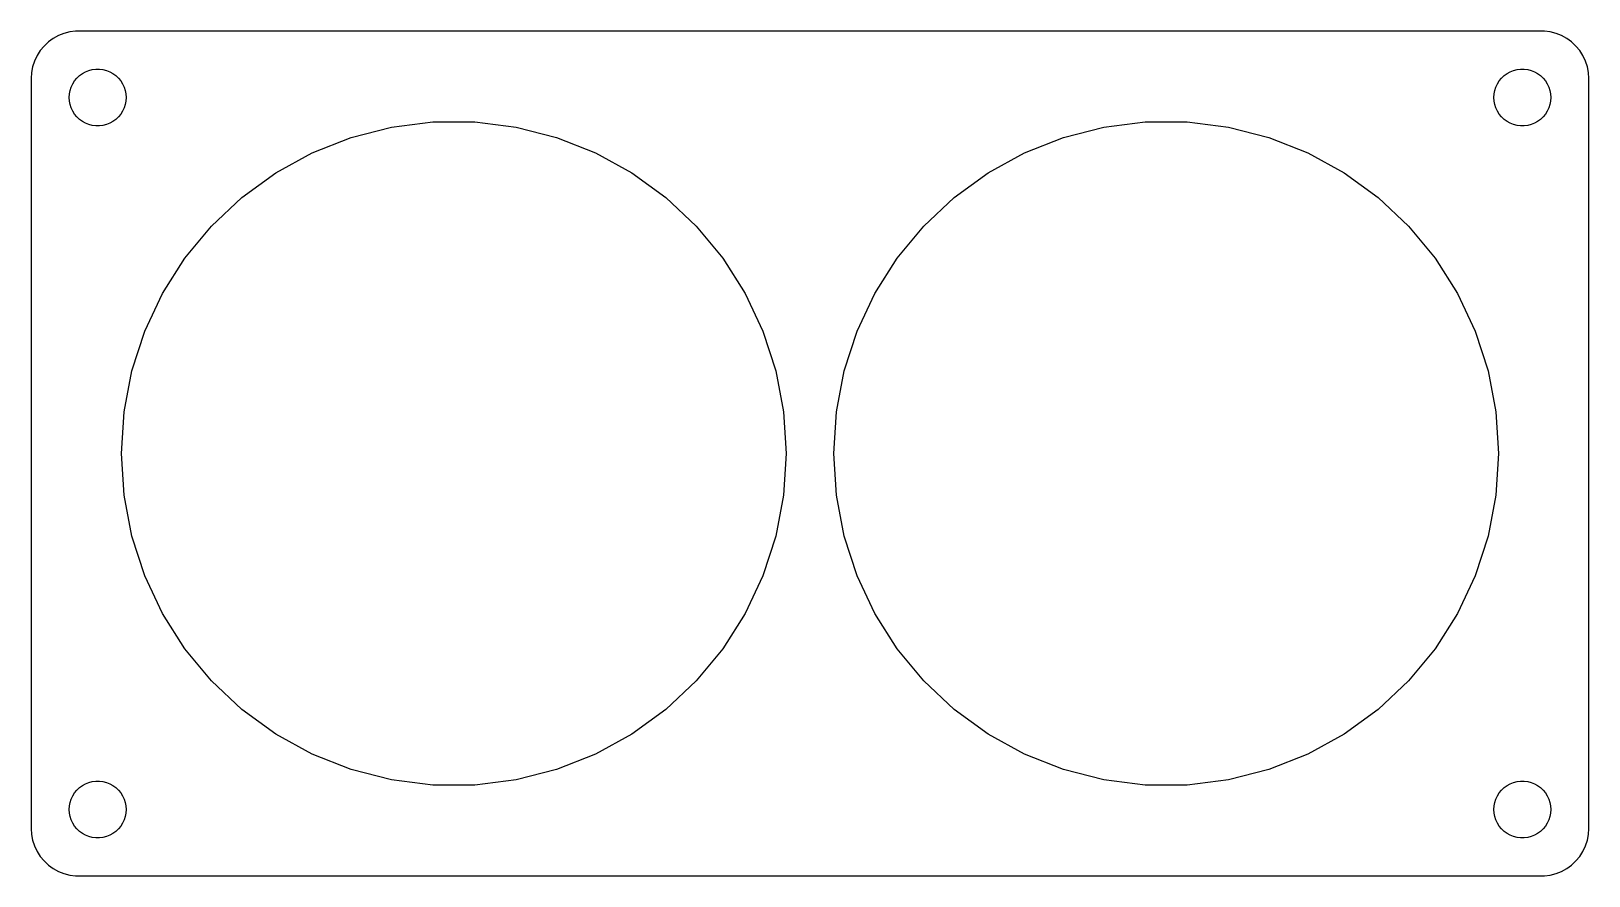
# Model space of a CAD drawing. Header units: metres. Extents: x -82 to 82, y -44 to 44.
import ezdxf

# ---------------------------------------------------------------- set-up
doc = ezdxf.new("R2010")
doc.units = ezdxf.units.M

msp = doc.modelspace()

# ---------------------------------------------------------------- linework, layer by layer
for p, q in [((-77.9369, 44.4114), (-78.5451, 44.2553)), ((-77.3139, 44.4901), (-77.9369, 44.4114)), ((77.3139, 44.4901), (-77.3139, 44.4901)), ((77.9369, 44.4114), (77.3139, 44.4901)), ((78.5451, 44.2553), (77.9369, 44.4114)), ((-80.6448, 42.9227), (-81.0451, 42.4389)), ((-80.1871, 43.3526), (-80.6448, 42.9227)), ((-79.6791, 43.7216), (-80.1871, 43.3526)), ((-79.1289, 44.0241), (-79.6791, 43.7216)), ((-78.5451, 44.2553), (-79.1289, 44.0241)), ((79.1289, 44.0241), (78.5451, 44.2553)), ((79.6791, 43.7216), (79.1289, 44.0241)), ((80.1871, 43.3526), (79.6791, 43.7216)), ((80.6448, 42.9227), (80.1871, 43.3526)), ((81.0451, 42.4389), (80.6448, 42.9227)), ((-81.6489, 41.3406), (-81.8429, 40.7434)), ((-81.3815, 41.9088), (-81.6489, 41.3406)), ((-81.0451, 42.4389), (-81.3815, 41.9088)), ((81.3815, 41.9088), (81.0451, 42.4389)), ((81.6489, 41.3406), (81.3815, 41.9088)), ((81.8429, 40.7434), (81.6489, 41.3406)), ((-81.9606, 40.1267), (-82, 39.5)), ((-82, 39.5), (-82, -39.5)), ((-81.8429, 40.7434), (-81.9606, 40.1267)), ((-77.427, 39.2634), (-77.1869, 39.5536)), ((-77.1869, 39.5536), (-76.9123, 39.8115)), ((-76.9123, 39.8115), (-76.6075, 40.033)), ((-76.6075, 40.033), (-76.2773, 40.2145)), ((-76.2773, 40.2145), (-75.927, 40.3532)), ((-75.927, 40.3532), (-75.5621, 40.4469)), ((-75.5621, 40.4469), (-75.1884, 40.4941)), ((-75.1884, 40.4941), (-74.8116, 40.4941)), ((-74.8116, 40.4941), (-74.4379, 40.4469)), ((-74.4379, 40.4469), (-74.073, 40.3532)), ((-74.073, 40.3532), (-73.7227, 40.2145)), ((-73.7227, 40.2145), (-73.3925, 40.033)), ((-73.3925, 40.033), (-73.0877, 39.8115)), ((-73.0877, 39.8115), (-72.8131, 39.5536)), ((-72.8131, 39.5536), (-72.573, 39.2634)), ((72.573, 39.2634), (72.8131, 39.5536)), ((72.8131, 39.5536), (73.0877, 39.8115)), ((73.0877, 39.8115), (73.3925, 40.033)), ((73.3925, 40.033), (73.7227, 40.2145)), ((73.7227, 40.2145), (74.073, 40.3532)), ((74.073, 40.3532), (74.4379, 40.4469)), ((74.4379, 40.4469), (74.8116, 40.4941)), ((74.8116, 40.4941), (75.1884, 40.4941)), ((75.1884, 40.4941), (75.5621, 40.4469)), ((75.5621, 40.4469), (75.927, 40.3532)), ((75.927, 40.3532), (76.2773, 40.2145)), ((76.2773, 40.2145), (76.6075, 40.033)), ((76.6075, 40.033), (76.9123, 39.8115)), ((76.9123, 39.8115), (77.1869, 39.5536)), ((77.1869, 39.5536), (77.427, 39.2634)), ((81.9606, 40.1267), (81.8429, 40.7434)), ((82, 39.5), (81.9606, 40.1267)), ((82, -39.5), (82, 39.5)), ((-78, 37.5), (-77.9763, 37.876)), ((-77.9763, 37.876), (-77.9057, 38.2461)), ((-77.9057, 38.2461), (-77.7893, 38.6044)), ((-77.7893, 38.6044), (-77.6289, 38.9453)), ((-77.6289, 38.9453), (-77.427, 39.2634)), ((-72.573, 39.2634), (-72.3711, 38.9453)), ((-72.3711, 38.9453), (-72.2107, 38.6044)), ((-72.2107, 38.6044), (-72.0943, 38.2461)), ((-72.0943, 38.2461), (-72.0237, 37.876)), ((-72.0237, 37.876), (-72, 37.5)), ((72, 37.5), (72.0237, 37.876)), ((72.0237, 37.876), (72.0943, 38.2461)), ((72.0943, 38.2461), (72.2107, 38.6044)), ((72.2107, 38.6044), (72.3711, 38.9453)), ((72.3711, 38.9453), (72.573, 39.2634)), ((77.427, 39.2634), (77.6289, 38.9453)), ((77.6289, 38.9453), (77.7893, 38.6044)), ((77.7893, 38.6044), (77.9057, 38.2461)), ((77.9057, 38.2461), (77.9763, 37.876)), ((77.9763, 37.876), (78, 37.5)), ((-77.9763, 37.124), (-78, 37.5)), ((-77.9057, 36.7539), (-77.9763, 37.124)), ((-77.7893, 36.3956), (-77.9057, 36.7539)), ((-77.6289, 36.0547), (-77.7893, 36.3956)), ((-72.2107, 36.3956), (-72.3711, 36.0547)), ((-72.0943, 36.7539), (-72.2107, 36.3956)), ((-72.0237, 37.124), (-72.0943, 36.7539)), ((-72, 37.5), (-72.0237, 37.124)), ((72.0237, 37.124), (72, 37.5)), ((72.0943, 36.7539), (72.0237, 37.124)), ((72.2107, 36.3956), (72.0943, 36.7539)), ((72.3711, 36.0547), (72.2107, 36.3956)), ((77.7893, 36.3956), (77.6289, 36.0547)), ((77.9057, 36.7539), (77.7893, 36.3956)), ((77.9763, 37.124), (77.9057, 36.7539)), ((78, 37.5), (77.9763, 37.124)), ((-77.427, 35.7366), (-77.6289, 36.0547)), ((-77.1869, 35.4464), (-77.427, 35.7366)), ((-76.9123, 35.1885), (-77.1869, 35.4464)), ((-76.6075, 34.967), (-76.9123, 35.1885)), ((-76.2773, 34.7855), (-76.6075, 34.967)), ((-75.927, 34.6468), (-76.2773, 34.7855)), ((-75.5621, 34.5531), (-75.927, 34.6468)), ((-75.1884, 34.5059), (-75.5621, 34.5531)), ((-74.8116, 34.5059), (-75.1884, 34.5059)), ((-74.4379, 34.5531), (-74.8116, 34.5059)), ((-74.073, 34.6468), (-74.4379, 34.5531)), ((-73.7227, 34.7855), (-74.073, 34.6468)), ((-73.3925, 34.967), (-73.7227, 34.7855)), ((-73.0877, 35.1885), (-73.3925, 34.967)), ((-72.8131, 35.4464), (-73.0877, 35.1885)), ((-72.573, 35.7366), (-72.8131, 35.4464)), ((-72.3711, 36.0547), (-72.573, 35.7366)), ((-44.0583, 34.3801), (-39.6977, 34.9309)), ((-39.6977, 34.9309), (-35.3023, 34.9309)), ((-35.3023, 34.9309), (-30.9417, 34.3801)), ((30.9417, 34.3801), (35.3023, 34.9309)), ((35.3023, 34.9309), (39.6977, 34.9309)), ((39.6977, 34.9309), (44.0583, 34.3801)), ((72.573, 35.7366), (72.3711, 36.0547)), ((72.8131, 35.4464), (72.573, 35.7366)), ((73.0877, 35.1885), (72.8131, 35.4464)), ((73.3925, 34.967), (73.0877, 35.1885)), ((73.7227, 34.7855), (73.3925, 34.967)), ((74.073, 34.6468), (73.7227, 34.7855)), ((74.4379, 34.5531), (74.073, 34.6468)), ((74.8116, 34.5059), (74.4379, 34.5531)), ((75.1884, 34.5059), (74.8116, 34.5059)), ((75.5621, 34.5531), (75.1884, 34.5059)), ((75.927, 34.6468), (75.5621, 34.5531)), ((76.2773, 34.7855), (75.927, 34.6468)), ((76.6075, 34.967), (76.2773, 34.7855)), ((76.9123, 35.1885), (76.6075, 34.967)), ((77.1869, 35.4464), (76.9123, 35.1885)), ((77.427, 35.7366), (77.1869, 35.4464)), ((77.6289, 36.0547), (77.427, 35.7366)), ((-52.4023, 31.6689), (-48.3156, 33.287)), ((-48.3156, 33.287), (-44.0583, 34.3801)), ((-30.9417, 34.3801), (-26.6844, 33.287)), ((-26.6844, 33.287), (-22.5977, 31.6689)), ((22.5977, 31.6689), (26.6844, 33.287)), ((26.6844, 33.287), (30.9417, 34.3801)), ((44.0583, 34.3801), (48.3156, 33.287)), ((48.3156, 33.287), (52.4023, 31.6689)), ((-56.2539, 29.5515), (-52.4023, 31.6689)), ((-22.5977, 31.6689), (-18.746, 29.5515)), ((18.746, 29.5515), (22.5977, 31.6689)), ((52.4023, 31.6689), (56.2539, 29.5515)), ((-59.8098, 26.968), (-56.2539, 29.5515)), ((-18.746, 29.5515), (-15.1902, 26.968)), ((15.1902, 26.968), (18.746, 29.5515)), ((56.2539, 29.5515), (59.8098, 26.968)), ((-63.0139, 23.9591), (-59.8098, 26.968)), ((-15.1902, 26.968), (-11.9861, 23.9591)), ((11.9861, 23.9591), (15.1902, 26.968)), ((59.8098, 26.968), (63.0139, 23.9591)), ((-65.8156, 20.5725), (-63.0139, 23.9591)), ((-11.9861, 23.9591), (-9.1844, 20.5725)), ((9.1844, 20.5725), (11.9861, 23.9591)), ((63.0139, 23.9591), (65.8156, 20.5725)), ((-68.1707, 16.8614), (-65.8156, 20.5725)), ((-9.1844, 20.5725), (-6.82925, 16.8614)), ((6.82925, 16.8614), (9.1844, 20.5725)), ((65.8156, 20.5725), (68.1707, 16.8614)), ((-70.0422, 12.8844), (-68.1707, 16.8614)), ((-6.82925, 16.8614), (-4.95781, 12.8844)), ((4.95781, 12.8844), (6.82925, 16.8614)), ((68.1707, 16.8614), (70.0422, 12.8844)), ((-71.4004, 8.70413), (-70.0422, 12.8844)), ((-4.95781, 12.8844), (-3.59958, 8.70413)), ((3.59958, 8.70413), (4.95781, 12.8844)), ((70.0422, 12.8844), (71.4004, 8.70413)), ((-72.224, 4.38666), (-71.4004, 8.70413)), ((-3.59958, 8.70413), (-2.77597, 4.38666)), ((2.77597, 4.38666), (3.59958, 8.70413)), ((71.4004, 8.70413), (72.224, 4.38666)), ((-72.5, 0), (-72.224, 4.38666)), ((-2.77597, 4.38666), (-2.5, 0)), ((2.5, 0), (2.77597, 4.38666)), ((72.224, 4.38666), (72.5, 0)), ((-72.224, -4.38666), (-72.5, 0)), ((-2.5, 0), (-2.77597, -4.38666)), ((2.77597, -4.38666), (2.5, 0)), ((72.5, 0), (72.224, -4.38666)), ((-71.4004, -8.70413), (-72.224, -4.38666)), ((-2.77597, -4.38666), (-3.59958, -8.70413)), ((3.59958, -8.70413), (2.77597, -4.38666)), ((72.224, -4.38666), (71.4004, -8.70413)), ((-70.0422, -12.8844), (-71.4004, -8.70413)), ((-3.59958, -8.70413), (-4.95781, -12.8844)), ((4.95781, -12.8844), (3.59958, -8.70413)), ((71.4004, -8.70413), (70.0422, -12.8844)), ((-68.1707, -16.8614), (-70.0422, -12.8844)), ((-4.95781, -12.8844), (-6.82925, -16.8614)), ((6.82925, -16.8614), (4.95781, -12.8844)), ((70.0422, -12.8844), (68.1707, -16.8614)), ((-65.8156, -20.5725), (-68.1707, -16.8614)), ((-6.82925, -16.8614), (-9.1844, -20.5725)), ((9.1844, -20.5725), (6.82925, -16.8614)), ((68.1707, -16.8614), (65.8156, -20.5725)), ((-63.0139, -23.9591), (-65.8156, -20.5725)), ((-9.1844, -20.5725), (-11.9861, -23.9591)), ((11.9861, -23.9591), (9.1844, -20.5725)), ((65.8156, -20.5725), (63.0139, -23.9591)), ((-59.8098, -26.968), (-63.0139, -23.9591)), ((-11.9861, -23.9591), (-15.1902, -26.968)), ((15.1902, -26.968), (11.9861, -23.9591)), ((63.0139, -23.9591), (59.8098, -26.968)), ((-56.2539, -29.5515), (-59.8098, -26.968)), ((-15.1902, -26.968), (-18.746, -29.5515)), ((18.746, -29.5515), (15.1902, -26.968)), ((59.8098, -26.968), (56.2539, -29.5515)), ((-52.4023, -31.6689), (-56.2539, -29.5515)), ((-18.746, -29.5515), (-22.5977, -31.6689)), ((22.5977, -31.6689), (18.746, -29.5515)), ((56.2539, -29.5515), (52.4023, -31.6689)), ((-48.3156, -33.287), (-52.4023, -31.6689)), ((-22.5977, -31.6689), (-26.6844, -33.287)), ((26.6844, -33.287), (22.5977, -31.6689)), ((52.4023, -31.6689), (48.3156, -33.287)), ((-44.0583, -34.3801), (-48.3156, -33.287)), ((-39.6977, -34.9309), (-44.0583, -34.3801)), ((-30.9417, -34.3801), (-35.3023, -34.9309)), ((-26.6844, -33.287), (-30.9417, -34.3801)), ((30.9417, -34.3801), (26.6844, -33.287)), ((35.3023, -34.9309), (30.9417, -34.3801)), ((44.0583, -34.3801), (39.6977, -34.9309)), ((48.3156, -33.287), (44.0583, -34.3801)), ((-77.7893, -36.3956), (-77.6289, -36.0547)), ((-77.6289, -36.0547), (-77.427, -35.7366)), ((-77.427, -35.7366), (-77.1869, -35.4464)), ((-77.1869, -35.4464), (-76.9123, -35.1885)), ((-76.9123, -35.1885), (-76.6075, -34.967)), ((-76.6075, -34.967), (-76.2773, -34.7855)), ((-76.2773, -34.7855), (-75.927, -34.6468)), ((-75.927, -34.6468), (-75.5621, -34.5531)), ((-75.5621, -34.5531), (-75.1884, -34.5059)), ((-75.1884, -34.5059), (-74.8116, -34.5059)), ((-74.8116, -34.5059), (-74.4379, -34.5531)), ((-74.4379, -34.5531), (-74.073, -34.6468)), ((-74.073, -34.6468), (-73.7227, -34.7855)), ((-73.7227, -34.7855), (-73.3925, -34.967)), ((-73.3925, -34.967), (-73.0877, -35.1885)), ((-73.0877, -35.1885), (-72.8131, -35.4464)), ((-72.8131, -35.4464), (-72.573, -35.7366)), ((-72.573, -35.7366), (-72.3711, -36.0547)), ((-72.3711, -36.0547), (-72.2107, -36.3956)), ((-35.3023, -34.9309), (-39.6977, -34.9309)), ((39.6977, -34.9309), (35.3023, -34.9309)), ((72.2107, -36.3956), (72.3711, -36.0547)), ((72.3711, -36.0547), (72.573, -35.7366)), ((72.573, -35.7366), (72.8131, -35.4464)), ((72.8131, -35.4464), (73.0877, -35.1885)), ((73.0877, -35.1885), (73.3925, -34.967)), ((73.3925, -34.967), (73.7227, -34.7855)), ((73.7227, -34.7855), (74.073, -34.6468)), ((74.073, -34.6468), (74.4379, -34.5531)), ((74.4379, -34.5531), (74.8116, -34.5059)), ((74.8116, -34.5059), (75.1884, -34.5059)), ((75.1884, -34.5059), (75.5621, -34.5531)), ((75.5621, -34.5531), (75.927, -34.6468)), ((75.927, -34.6468), (76.2773, -34.7855)), ((76.2773, -34.7855), (76.6075, -34.967)), ((76.6075, -34.967), (76.9123, -35.1885)), ((76.9123, -35.1885), (77.1869, -35.4464)), ((77.1869, -35.4464), (77.427, -35.7366)), ((77.427, -35.7366), (77.6289, -36.0547)), ((77.6289, -36.0547), (77.7893, -36.3956)), ((-78, -37.5), (-77.9763, -37.124)), ((-77.9763, -37.876), (-78, -37.5)), ((-77.9763, -37.124), (-77.9057, -36.7539)), ((-77.9057, -36.7539), (-77.7893, -36.3956)), ((-72.2107, -36.3956), (-72.0943, -36.7539)), ((-72.0943, -36.7539), (-72.0237, -37.124)), ((-72.0237, -37.124), (-72, -37.5)), ((-72, -37.5), (-72.0237, -37.876)), ((72, -37.5), (72.0237, -37.124)), ((72.0237, -37.876), (72, -37.5)), ((72.0237, -37.124), (72.0943, -36.7539)), ((72.0943, -36.7539), (72.2107, -36.3956)), ((77.7893, -36.3956), (77.9057, -36.7539)), ((77.9057, -36.7539), (77.9763, -37.124)), ((77.9763, -37.124), (78, -37.5)), ((78, -37.5), (77.9763, -37.876)), ((-77.9057, -38.2461), (-77.9763, -37.876)), ((-77.7893, -38.6044), (-77.9057, -38.2461)), ((-77.6289, -38.9453), (-77.7893, -38.6044)), ((-77.427, -39.2634), (-77.6289, -38.9453)), ((-77.1869, -39.5536), (-77.427, -39.2634)), ((-72.573, -39.2634), (-72.8131, -39.5536)), ((-72.3711, -38.9453), (-72.573, -39.2634)), ((-72.2107, -38.6044), (-72.3711, -38.9453)), ((-72.0943, -38.2461), (-72.2107, -38.6044)), ((-72.0237, -37.876), (-72.0943, -38.2461)), ((72.0943, -38.2461), (72.0237, -37.876)), ((72.2107, -38.6044), (72.0943, -38.2461)), ((72.3711, -38.9453), (72.2107, -38.6044)), ((72.573, -39.2634), (72.3711, -38.9453)), ((72.8131, -39.5536), (72.573, -39.2634)), ((77.427, -39.2634), (77.1869, -39.5536)), ((77.6289, -38.9453), (77.427, -39.2634)), ((77.7893, -38.6044), (77.6289, -38.9453)), ((77.9057, -38.2461), (77.7893, -38.6044)), ((77.9763, -37.876), (77.9057, -38.2461)), ((-82, -39.5), (-81.9606, -40.1267)), ((-81.9606, -40.1267), (-81.8429, -40.7434)), ((-81.8429, -40.7434), (-81.6489, -41.3406)), ((-76.9123, -39.8115), (-77.1869, -39.5536)), ((-76.6075, -40.033), (-76.9123, -39.8115)), ((-76.2773, -40.2145), (-76.6075, -40.033)), ((-75.927, -40.3532), (-76.2773, -40.2145)), ((-75.5621, -40.4469), (-75.927, -40.3532)), ((-75.1884, -40.4941), (-75.5621, -40.4469)), ((-74.8116, -40.4941), (-75.1884, -40.4941)), ((-74.4379, -40.4469), (-74.8116, -40.4941)), ((-74.073, -40.3532), (-74.4379, -40.4469)), ((-73.7227, -40.2145), (-74.073, -40.3532)), ((-73.3925, -40.033), (-73.7227, -40.2145)), ((-73.0877, -39.8115), (-73.3925, -40.033)), ((-72.8131, -39.5536), (-73.0877, -39.8115)), ((73.0877, -39.8115), (72.8131, -39.5536)), ((73.3925, -40.033), (73.0877, -39.8115)), ((73.7227, -40.2145), (73.3925, -40.033)), ((74.073, -40.3532), (73.7227, -40.2145)), ((74.4379, -40.4469), (74.073, -40.3532)), ((74.8116, -40.4941), (74.4379, -40.4469)), ((75.1884, -40.4941), (74.8116, -40.4941)), ((75.5621, -40.4469), (75.1884, -40.4941)), ((75.927, -40.3532), (75.5621, -40.4469)), ((76.2773, -40.2145), (75.927, -40.3532)), ((76.6075, -40.033), (76.2773, -40.2145)), ((76.9123, -39.8115), (76.6075, -40.033)), ((77.1869, -39.5536), (76.9123, -39.8115)), ((81.6489, -41.3406), (81.8429, -40.7434)), ((81.8429, -40.7434), (81.9606, -40.1267)), ((81.9606, -40.1267), (82, -39.5)), ((-81.6489, -41.3406), (-81.3815, -41.9088)), ((-81.3815, -41.9088), (-81.0451, -42.4389)), ((-81.0451, -42.4389), (-80.6448, -42.9227)), ((80.6448, -42.9227), (81.0451, -42.4389)), ((81.0451, -42.4389), (81.3815, -41.9088)), ((81.3815, -41.9088), (81.6489, -41.3406)), ((-80.6448, -42.9227), (-80.1871, -43.3526)), ((-80.1871, -43.3526), (-79.6791, -43.7216)), ((-79.6791, -43.7216), (-79.1289, -44.0241)), ((-79.1289, -44.0241), (-78.5451, -44.2553)), ((-78.5451, -44.2553), (-77.9369, -44.4114)), ((77.9369, -44.4114), (78.5451, -44.2553)), ((78.5451, -44.2553), (79.1289, -44.0241)), ((79.1289, -44.0241), (79.6791, -43.7216)), ((79.6791, -43.7216), (80.1871, -43.3526)), ((80.1871, -43.3526), (80.6448, -42.9227)), ((-77.9369, -44.4114), (-77.3139, -44.4901)), ((-77.3139, -44.4901), (77.3139, -44.4901)), ((77.3139, -44.4901), (77.9369, -44.4114))]:
    msp.add_line(p, q)

doc.saveas('drawing.dxf')
